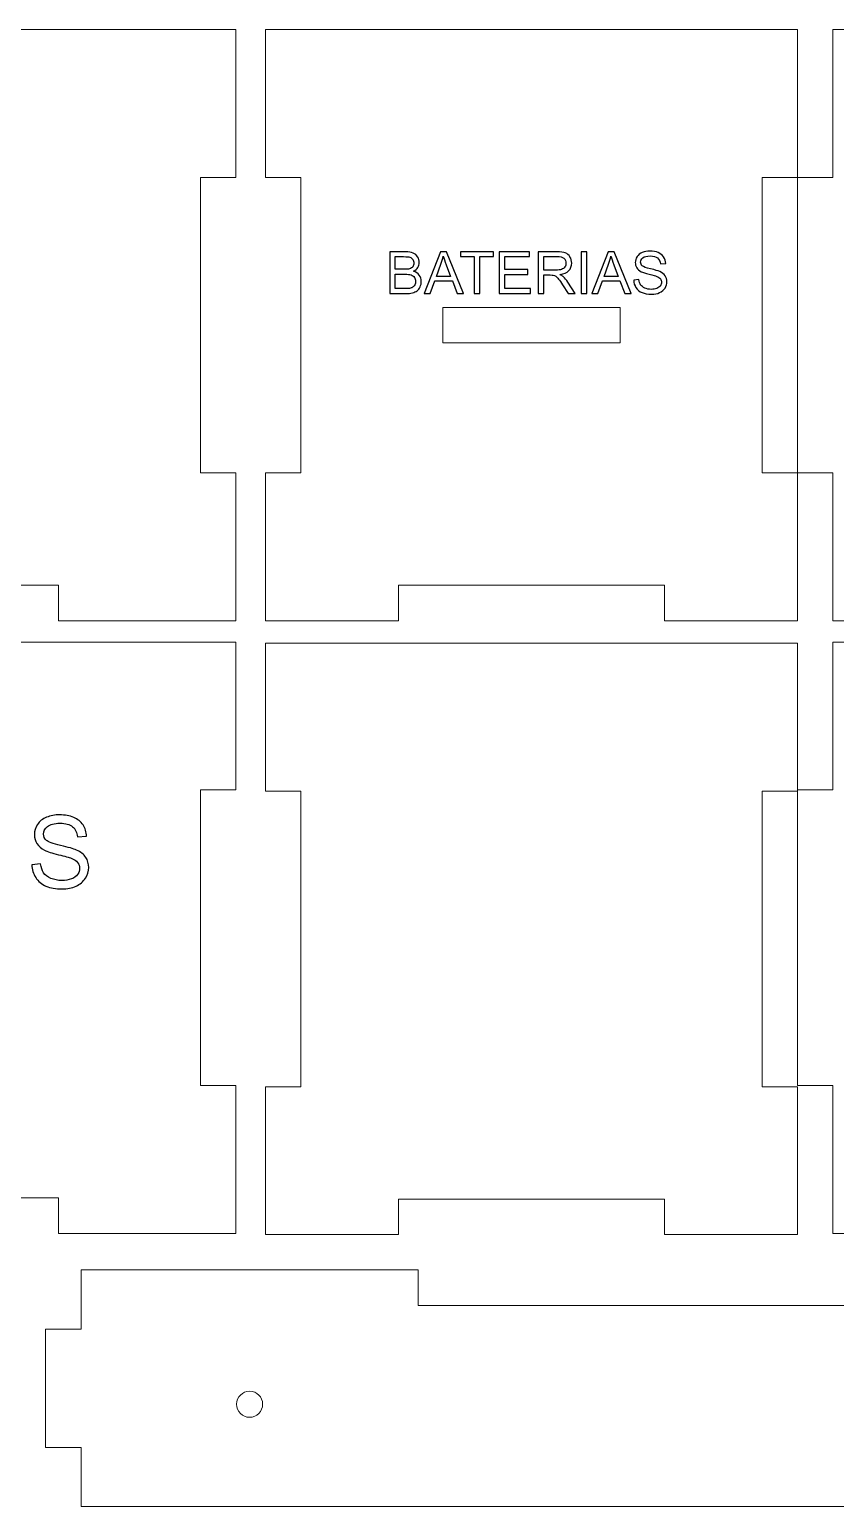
# Model space of a CAD drawing. Header units: millimetres. Extents: x -430 to 298, y -196 to 198.
# Drawn here: x -7 to 61.2, y -194.2 to -69.3 of the extents above; entities that cross this region are included whole.
import ezdxf

# ---------------------------------------------------------------- set-up
doc = ezdxf.new("R2010")
doc.units = ezdxf.units.MM
doc.header["$MEASUREMENT"] = 0
doc.layers.add('Camada 1', color=7, linetype='Continuous')

msp = doc.modelspace()

# ---------------------------------------------------------------- linework, layer by layer
at = {"layer": 'Camada 1', "color": 250, "lineweight": 20}
for points, knots in [([(-49.5146, -69.3231), (-49.5146, -69.3231), (10.4853, -69.3231), (10.4853, -69.3231), (10.4853, -69.3231), (10.4853, -81.8231), (10.4853, -81.8231), (10.4853, -81.8231), (7.4853, -81.8231), (7.4853, -81.8231), (7.4853, -81.8231), (7.4853, -106.8231), (7.4853, -106.8231), (7.4853, -106.8231), (10.4853, -106.8231), (10.4853, -106.8231), (10.4853, -106.8231), (10.4853, -119.3231), (10.4853, -119.3231), (10.4853, -119.3231), (-4.5146, -119.3231), (-4.5146, -119.3231), (-4.5146, -119.3231), (-4.5146, -116.3231), (-4.5146, -116.3231), (-4.5146, -116.3231), (-34.5146, -116.3231), (-34.5146, -116.3231), (-34.5146, -116.3231), (-34.5146, -119.3231), (-34.5146, -119.3231), (-34.5146, -119.3231), (-49.5146, -119.3231), (-49.5146, -119.3231), (-49.5146, -119.3231), (-49.5146, -106.8231), (-49.5146, -106.8231), (-49.5146, -106.8231), (-46.5146, -106.8231), (-46.5146, -106.8231), (-46.5146, -106.8231), (-46.5146, -81.8231), (-46.5146, -81.8231), (-46.5146, -81.8231), (-49.5146, -81.8231), (-49.5146, -81.8231), (-49.5146, -81.8231), (-49.5146, -69.3231), (-49.5146, -69.3231)], [0, 0, 0, 0, 0.0625, 0.0625, 0.0625, 0.125, 0.125, 0.125, 0.1875, 0.1875, 0.1875, 0.25, 0.25, 0.25, 0.3125, 0.3125, 0.3125, 0.375, 0.375, 0.375, 0.4375, 0.4375, 0.4375, 0.5, 0.5, 0.5, 0.5625, 0.5625, 0.5625, 0.625, 0.625, 0.625, 0.6875, 0.6875, 0.6875, 0.75, 0.75, 0.75, 0.8125, 0.8125, 0.8125, 0.875, 0.875, 0.875, 0.9375, 0.9375, 0.9375, 1, 1, 1, 1]), ([(12.9853, -69.3231), (12.9853, -69.3231), (57.9853, -69.3231), (57.9853, -69.3231), (57.9853, -69.3231), (57.9853, -81.8231), (57.9853, -81.8231), (57.9853, -81.8231), (54.9853, -81.8231), (54.9853, -81.8231), (54.9853, -81.8231), (54.9853, -106.8231), (54.9853, -106.8231), (54.9853, -106.8231), (57.9853, -106.8231), (57.9853, -106.8231), (57.9853, -106.8231), (57.9853, -119.3231), (57.9853, -119.3231), (57.9853, -119.3231), (46.7352, -119.3231), (46.7352, -119.3231), (46.7352, -119.3231), (46.7352, -116.3231), (46.7352, -116.3231), (46.7352, -116.3231), (24.2352, -116.3231), (24.2352, -116.3231), (24.2352, -116.3231), (24.2352, -119.3231), (24.2352, -119.3231), (24.2352, -119.3231), (12.9853, -119.3231), (12.9853, -119.3231), (12.9853, -119.3231), (12.9853, -106.8231), (12.9853, -106.8231), (12.9853, -106.8231), (15.9853, -106.8231), (15.9853, -106.8231), (15.9853, -106.8231), (15.9853, -81.8231), (15.9853, -81.8231), (15.9853, -81.8231), (12.9853, -81.8231), (12.9853, -81.8231), (12.9853, -81.8231), (12.9853, -69.3231), (12.9853, -69.3231)], [0, 0, 0, 0, 0.0625, 0.0625, 0.0625, 0.125, 0.125, 0.125, 0.1875, 0.1875, 0.1875, 0.25, 0.25, 0.25, 0.3125, 0.3125, 0.3125, 0.375, 0.375, 0.375, 0.4375, 0.4375, 0.4375, 0.5, 0.5, 0.5, 0.5625, 0.5625, 0.5625, 0.625, 0.625, 0.625, 0.6875, 0.6875, 0.6875, 0.75, 0.75, 0.75, 0.8125, 0.8125, 0.8125, 0.875, 0.875, 0.875, 0.9375, 0.9375, 0.9375, 1, 1, 1, 1]), ([(60.9853, -69.3231), (60.9853, -69.3231), (171.9853, -69.3231), (171.9853, -69.3231), (171.9853, -69.3231), (171.9853, -81.8231), (171.9853, -81.8231), (171.9853, -81.8231), (174.9853, -81.8231), (174.9853, -81.8231), (174.9853, -81.8231), (174.9853, -106.8231), (174.9853, -106.8231), (174.9853, -106.8231), (171.9853, -106.8231), (171.9853, -106.8231), (171.9853, -106.8231), (171.9853, -119.3231), (171.9853, -119.3231), (171.9853, -119.3231), (144.2353, -119.3231), (144.2353, -119.3231), (144.2353, -119.3231), (144.2353, -116.3231), (144.2353, -116.3231), (144.2353, -116.3231), (88.7353, -116.3231), (88.7353, -116.3231), (88.7353, -116.3231), (88.7353, -119.3231), (88.7353, -119.3231), (88.7353, -119.3231), (60.9853, -119.3231), (60.9853, -119.3231), (60.9853, -119.3231), (60.9853, -106.8231), (60.9853, -106.8231), (60.9853, -106.8231), (57.9853, -106.8231), (57.9853, -106.8231), (57.9853, -106.8231), (57.9853, -81.8231), (57.9853, -81.8231), (57.9853, -81.8231), (60.9853, -81.8231), (60.9853, -81.8231), (60.9853, -81.8231), (60.9853, -69.3231), (60.9853, -69.3231)], [0, 0, 0, 0, 0.0625, 0.0625, 0.0625, 0.125, 0.125, 0.125, 0.1875, 0.1875, 0.1875, 0.25, 0.25, 0.25, 0.3125, 0.3125, 0.3125, 0.375, 0.375, 0.375, 0.4375, 0.4375, 0.4375, 0.5, 0.5, 0.5, 0.5625, 0.5625, 0.5625, 0.625, 0.625, 0.625, 0.6875, 0.6875, 0.6875, 0.75, 0.75, 0.75, 0.8125, 0.8125, 0.8125, 0.875, 0.875, 0.875, 0.9375, 0.9375, 0.9375, 1, 1, 1, 1]), ([(27.9853, -92.8231), (27.9853, -92.8231), (42.9853, -92.8231), (42.9853, -92.8231), (42.9853, -92.8231), (42.9853, -95.8231), (42.9853, -95.8231), (42.9853, -95.8231), (27.9853, -95.8231), (27.9853, -95.8231), (27.9853, -95.8231), (27.9853, -92.8231), (27.9853, -92.8231)], [0, 0, 0, 0, 0.25, 0.25, 0.25, 0.5, 0.5, 0.5, 0.75, 0.75, 0.75, 1, 1, 1, 1]), ([(-49.5146, -121.1231), (-49.5146, -121.1231), (10.4853, -121.1231), (10.4853, -121.1231), (10.4853, -121.1231), (10.4853, -133.6231), (10.4853, -133.6231), (10.4853, -133.6231), (7.4853, -133.6231), (7.4853, -133.6231), (7.4853, -133.6231), (7.4853, -158.6231), (7.4853, -158.6231), (7.4853, -158.6231), (10.4853, -158.6231), (10.4853, -158.6231), (10.4853, -158.6231), (10.4853, -171.1231), (10.4853, -171.1231), (10.4853, -171.1231), (-4.5146, -171.1231), (-4.5146, -171.1231), (-4.5146, -171.1231), (-4.5146, -168.1231), (-4.5146, -168.1231), (-4.5146, -168.1231), (-34.5146, -168.1231), (-34.5146, -168.1231), (-34.5146, -168.1231), (-34.5146, -171.1231), (-34.5146, -171.1231), (-34.5146, -171.1231), (-49.5146, -171.1231), (-49.5146, -171.1231), (-49.5146, -171.1231), (-49.5146, -158.6231), (-49.5146, -158.6231), (-49.5146, -158.6231), (-46.5146, -158.6231), (-46.5146, -158.6231), (-46.5146, -158.6231), (-46.5146, -133.6231), (-46.5146, -133.6231), (-46.5146, -133.6231), (-49.5146, -133.6231), (-49.5146, -133.6231), (-49.5146, -133.6231), (-49.5146, -121.1231), (-49.5146, -121.1231)], [0, 0, 0, 0, 0.0625, 0.0625, 0.0625, 0.125, 0.125, 0.125, 0.1875, 0.1875, 0.1875, 0.25, 0.25, 0.25, 0.3125, 0.3125, 0.3125, 0.375, 0.375, 0.375, 0.4375, 0.4375, 0.4375, 0.5, 0.5, 0.5, 0.5625, 0.5625, 0.5625, 0.625, 0.625, 0.625, 0.6875, 0.6875, 0.6875, 0.75, 0.75, 0.75, 0.8125, 0.8125, 0.8125, 0.875, 0.875, 0.875, 0.9375, 0.9375, 0.9375, 1, 1, 1, 1]), ([(60.9853, -121.1231), (60.9853, -121.1231), (171.9853, -121.1231), (171.9853, -121.1231), (171.9853, -121.1231), (171.9853, -133.6231), (171.9853, -133.6231), (171.9853, -133.6231), (174.9853, -133.6231), (174.9853, -133.6231), (174.9853, -133.6231), (174.9853, -158.6231), (174.9853, -158.6231), (174.9853, -158.6231), (171.9853, -158.6231), (171.9853, -158.6231), (171.9853, -158.6231), (171.9853, -171.1231), (171.9853, -171.1231), (171.9853, -171.1231), (144.2353, -171.1231), (144.2353, -171.1231), (144.2353, -171.1231), (144.2353, -168.1231), (144.2353, -168.1231), (144.2353, -168.1231), (88.7353, -168.1231), (88.7353, -168.1231), (88.7353, -168.1231), (88.7353, -171.1231), (88.7353, -171.1231), (88.7353, -171.1231), (60.9853, -171.1231), (60.9853, -171.1231), (60.9853, -171.1231), (60.9853, -158.6231), (60.9853, -158.6231), (60.9853, -158.6231), (57.9853, -158.6231), (57.9853, -158.6231), (57.9853, -158.6231), (57.9853, -133.6231), (57.9853, -133.6231), (57.9853, -133.6231), (60.9853, -133.6231), (60.9853, -133.6231), (60.9853, -133.6231), (60.9853, -121.1231), (60.9853, -121.1231)], [0, 0, 0, 0, 0.0625, 0.0625, 0.0625, 0.125, 0.125, 0.125, 0.1875, 0.1875, 0.1875, 0.25, 0.25, 0.25, 0.3125, 0.3125, 0.3125, 0.375, 0.375, 0.375, 0.4375, 0.4375, 0.4375, 0.5, 0.5, 0.5, 0.5625, 0.5625, 0.5625, 0.625, 0.625, 0.625, 0.6875, 0.6875, 0.6875, 0.75, 0.75, 0.75, 0.8125, 0.8125, 0.8125, 0.875, 0.875, 0.875, 0.9375, 0.9375, 0.9375, 1, 1, 1, 1]), ([(12.9853, -121.2231), (12.9853, -121.2231), (57.9853, -121.2231), (57.9853, -121.2231), (57.9853, -121.2231), (57.9853, -133.7231), (57.9853, -133.7231), (57.9853, -133.7231), (54.9853, -133.7231), (54.9853, -133.7231), (54.9853, -133.7231), (54.9853, -158.7231), (54.9853, -158.7231), (54.9853, -158.7231), (57.9853, -158.7231), (57.9853, -158.7231), (57.9853, -158.7231), (57.9853, -171.2231), (57.9853, -171.2231), (57.9853, -171.2231), (46.7352, -171.2231), (46.7352, -171.2231), (46.7352, -171.2231), (46.7352, -168.2231), (46.7352, -168.2231), (46.7352, -168.2231), (24.2352, -168.2231), (24.2352, -168.2231), (24.2352, -168.2231), (24.2352, -171.2231), (24.2352, -171.2231), (24.2352, -171.2231), (12.9853, -171.2231), (12.9853, -171.2231), (12.9853, -171.2231), (12.9853, -158.7231), (12.9853, -158.7231), (12.9853, -158.7231), (15.9853, -158.7231), (15.9853, -158.7231), (15.9853, -158.7231), (15.9853, -133.7231), (15.9853, -133.7231), (15.9853, -133.7231), (12.9853, -133.7231), (12.9853, -133.7231), (12.9853, -133.7231), (12.9853, -121.2231), (12.9853, -121.2231)], [0, 0, 0, 0, 0.0625, 0.0625, 0.0625, 0.125, 0.125, 0.125, 0.1875, 0.1875, 0.1875, 0.25, 0.25, 0.25, 0.3125, 0.3125, 0.3125, 0.375, 0.375, 0.375, 0.4375, 0.4375, 0.4375, 0.5, 0.5, 0.5, 0.5625, 0.5625, 0.5625, 0.625, 0.625, 0.625, 0.6875, 0.6875, 0.6875, 0.75, 0.75, 0.75, 0.8125, 0.8125, 0.8125, 0.875, 0.875, 0.875, 0.9375, 0.9375, 0.9375, 1, 1, 1, 1]), ([(-2.6011, -194.2195), (-2.6011, -194.2195), (111.3989, -194.2195), (111.3989, -194.2195), (111.3989, -194.2195), (111.3989, -189.2195), (111.3989, -189.2195), (111.3989, -189.2195), (114.3989, -189.2195), (114.3989, -189.2195), (114.3989, -189.2195), (114.3989, -179.2195), (114.3989, -179.2195), (114.3989, -179.2195), (111.3989, -179.2195), (111.3989, -179.2195), (111.3989, -179.2195), (111.3989, -174.2195), (111.3989, -174.2195), (111.3989, -174.2195), (82.8989, -174.2195), (82.8989, -174.2195), (82.8989, -174.2195), (82.8989, -177.2195), (82.8989, -177.2195), (82.8989, -177.2195), (25.8989, -177.2195), (25.8989, -177.2195), (25.8989, -177.2195), (25.8989, -174.2195), (25.8989, -174.2195), (25.8989, -174.2195), (-2.6011, -174.2195), (-2.6011, -174.2195), (-2.6011, -174.2195), (-2.6011, -179.2195), (-2.6011, -179.2195), (-2.6011, -179.2195), (-5.6011, -179.2195), (-5.6011, -179.2195), (-5.6011, -179.2195), (-5.6011, -189.2195), (-5.6011, -189.2195), (-5.6011, -189.2195), (-2.6011, -189.2195), (-2.6011, -189.2195), (-2.6011, -189.2195), (-2.6011, -194.2195), (-2.6011, -194.2195)], [0, 0, 0, 0, 0.0625, 0.0625, 0.0625, 0.125, 0.125, 0.125, 0.1875, 0.1875, 0.1875, 0.25, 0.25, 0.25, 0.3125, 0.3125, 0.3125, 0.375, 0.375, 0.375, 0.4375, 0.4375, 0.4375, 0.5, 0.5, 0.5, 0.5625, 0.5625, 0.5625, 0.625, 0.625, 0.625, 0.6875, 0.6875, 0.6875, 0.75, 0.75, 0.75, 0.8125, 0.8125, 0.8125, 0.875, 0.875, 0.875, 0.9375, 0.9375, 0.9375, 1, 1, 1, 1]), ([(11.6489, -184.4771), (12.2564, -184.4771), (12.7489, -184.9696), (12.7489, -185.5771), (12.7489, -186.1846), (12.2564, -186.6771), (11.6489, -186.6771), (11.0414, -186.6771), (10.5489, -186.1846), (10.5489, -185.5771), (10.5489, -184.9696), (11.0414, -184.4771), (11.6489, -184.4771)], [0, 0, 0, 0, 0.25, 0.25, 0.25, 0.5, 0.5, 0.5, 0.75, 0.75, 0.75, 1, 1, 1, 1])]:
    msp.add_open_spline(points, degree=3, knots=knots, dxfattribs=at)
at = {"layer": 'Camada 1', "color": 250}
for points, knots in [([(23.4985, -91.6499), (23.4985, -91.6499), (23.4985, -88.1137), (23.4985, -88.1137), (23.4985, -88.1137), (24.8254, -88.1137), (24.8254, -88.1137), (25.0954, -88.1137), (25.3119, -88.1491), (25.4757, -88.2207), (25.6387, -88.2923), (25.7663, -88.4026), (25.8585, -88.5516), (25.9515, -88.6998), (25.9976, -88.8554), (25.9976, -89.0183), (25.9976, -89.169), (25.9564, -89.3114), (25.8749, -89.4447), (25.7934, -89.5781), (25.67, -89.6859), (25.5045, -89.7682), (25.7185, -89.8308), (25.8831, -89.9378), (25.9976, -90.0892), (26.1128, -90.2399), (26.1704, -90.4185), (26.1704, -90.6243), (26.1704, -90.7905), (26.135, -90.9445), (26.0651, -91.0869), (25.9951, -91.2293), (25.9087, -91.3388), (25.8058, -91.4161), (25.7029, -91.4927), (25.5737, -91.5511), (25.4189, -91.5906), (25.2633, -91.6301), (25.0732, -91.6499), (24.8476, -91.6499), (24.8476, -91.6499), (23.4985, -91.6499), (23.4985, -91.6499)], [0, 0, 0, 0, 0.07142857, 0.07142857, 0.07142857, 0.14285714, 0.14285714, 0.14285714, 0.21428571, 0.21428571, 0.21428571, 0.28571429, 0.28571429, 0.28571429, 0.35714286, 0.35714286, 0.35714286, 0.42857143, 0.42857143, 0.42857143, 0.5, 0.5, 0.5, 0.57142857, 0.57142857, 0.57142857, 0.64285714, 0.64285714, 0.64285714, 0.71428571, 0.71428571, 0.71428571, 0.78571429, 0.78571429, 0.78571429, 0.85714286, 0.85714286, 0.85714286, 0.92857143, 0.92857143, 0.92857143, 1, 1, 1, 1]), ([(23.9677, -89.6003), (23.9677, -89.6003), (24.7324, -89.6003), (24.7324, -89.6003), (24.9398, -89.6003), (25.0888, -89.5863), (25.1785, -89.5591), (25.2979, -89.5237), (25.3876, -89.4645), (25.4477, -89.3822), (25.5078, -89.2999), (25.5383, -89.197), (25.5383, -89.0727), (25.5383, -88.955), (25.5103, -88.8512), (25.4535, -88.7623), (25.3975, -88.6726), (25.3168, -88.6109), (25.2123, -88.578), (25.1078, -88.545), (24.9283, -88.5286), (24.6748, -88.5286), (24.6748, -88.5286), (23.9677, -88.5286), (23.9677, -88.5286), (23.9677, -88.5286), (23.9677, -89.6003), (23.9677, -89.6003)], [0, 0, 0, 0, 0.11111111, 0.11111111, 0.11111111, 0.22222222, 0.22222222, 0.22222222, 0.33333333, 0.33333333, 0.33333333, 0.44444444, 0.44444444, 0.44444444, 0.55555556, 0.55555556, 0.55555556, 0.66666667, 0.66666667, 0.66666667, 0.77777778, 0.77777778, 0.77777778, 0.88888889, 0.88888889, 0.88888889, 1, 1, 1, 1]), ([(26.4248, -91.6499), (26.4248, -91.6499), (27.7813, -88.1137), (27.7813, -88.1137), (27.7813, -88.1137), (28.2958, -88.1137), (28.2958, -88.1137), (28.2958, -88.1137), (29.7354, -91.6499), (29.7354, -91.6499), (29.7354, -91.6499), (29.2029, -91.6499), (29.2029, -91.6499), (29.2029, -91.6499), (28.7938, -90.5782), (28.7938, -90.5782), (28.7938, -90.5782), (27.3047, -90.5782), (27.3047, -90.5782), (27.3047, -90.5782), (26.9211, -91.6499), (26.9211, -91.6499), (26.9211, -91.6499), (26.4248, -91.6499), (26.4248, -91.6499)], [0, 0, 0, 0, 0.125, 0.125, 0.125, 0.25, 0.25, 0.25, 0.375, 0.375, 0.375, 0.5, 0.5, 0.5, 0.625, 0.625, 0.625, 0.75, 0.75, 0.75, 0.875, 0.875, 0.875, 1, 1, 1, 1]), ([(27.4422, -90.1979), (27.4422, -90.1979), (28.6473, -90.1979), (28.6473, -90.1979), (28.6473, -90.1979), (28.2785, -89.2175), (28.2785, -89.2175), (28.1674, -88.9196), (28.0834, -88.6734), (28.025, -88.4792), (27.9764, -88.7097), (27.9114, -88.936), (27.8299, -89.1599), (27.8299, -89.1599), (27.4422, -90.1979), (27.4422, -90.1979)], [0, 0, 0, 0, 0.2, 0.2, 0.2, 0.4, 0.4, 0.4, 0.6, 0.6, 0.6, 0.8, 0.8, 0.8, 1, 1, 1, 1]), ([(30.6392, -91.6499), (30.6392, -91.6499), (30.6392, -88.5286), (30.6392, -88.5286), (30.6392, -88.5286), (29.4737, -88.5286), (29.4737, -88.5286), (29.4737, -88.5286), (29.4737, -88.1137), (29.4737, -88.1137), (29.4737, -88.1137), (32.274, -88.1137), (32.274, -88.1137), (32.274, -88.1137), (32.274, -88.5286), (32.274, -88.5286), (32.274, -88.5286), (31.1084, -88.5286), (31.1084, -88.5286), (31.1084, -88.5286), (31.1084, -91.6499), (31.1084, -91.6499), (31.1084, -91.6499), (30.6392, -91.6499), (30.6392, -91.6499)], [0, 0, 0, 0, 0.125, 0.125, 0.125, 0.25, 0.25, 0.25, 0.375, 0.375, 0.375, 0.5, 0.5, 0.5, 0.625, 0.625, 0.625, 0.75, 0.75, 0.75, 0.875, 0.875, 0.875, 1, 1, 1, 1]), ([(32.7671, -91.6499), (32.7671, -91.6499), (32.7671, -88.1137), (32.7671, -88.1137), (32.7671, -88.1137), (35.3204, -88.1137), (35.3204, -88.1137), (35.3204, -88.1137), (35.3204, -88.5286), (35.3204, -88.5286), (35.3204, -88.5286), (33.2363, -88.5286), (33.2363, -88.5286), (33.2363, -88.5286), (33.2363, -89.6151), (33.2363, -89.6151), (33.2363, -89.6151), (35.1871, -89.6151), (35.1871, -89.6151), (35.1871, -89.6151), (35.1871, -90.03), (35.1871, -90.03), (35.1871, -90.03), (33.2363, -90.03), (33.2363, -90.03), (33.2363, -90.03), (33.2363, -91.235), (33.2363, -91.235), (33.2363, -91.235), (35.4044, -91.235), (35.4044, -91.235), (35.4044, -91.235), (35.4044, -91.6499), (35.4044, -91.6499), (35.4044, -91.6499), (32.7671, -91.6499), (32.7671, -91.6499)], [0, 0, 0, 0, 0.08333333, 0.08333333, 0.08333333, 0.16666667, 0.16666667, 0.16666667, 0.25, 0.25, 0.25, 0.33333333, 0.33333333, 0.33333333, 0.41666667, 0.41666667, 0.41666667, 0.5, 0.5, 0.5, 0.58333333, 0.58333333, 0.58333333, 0.66666667, 0.66666667, 0.66666667, 0.75, 0.75, 0.75, 0.83333333, 0.83333333, 0.83333333, 0.91666667, 0.91666667, 0.91666667, 1, 1, 1, 1]), ([(36.0613, -91.6499), (36.0613, -91.6499), (36.0613, -88.1137), (36.0613, -88.1137), (36.0613, -88.1137), (37.6285, -88.1137), (37.6285, -88.1137), (37.9438, -88.1137), (38.1833, -88.1458), (38.3471, -88.2092), (38.5109, -88.2726), (38.6418, -88.3845), (38.7397, -88.545), (38.8377, -88.7056), (38.8863, -88.8833), (38.8863, -89.0776), (38.8863, -89.3287), (38.8048, -89.5402), (38.6426, -89.7122), (38.4805, -89.8843), (38.2302, -89.9929), (37.8911, -90.0399), (38.0154, -90.0991), (38.1092, -90.1584), (38.1734, -90.216), (38.3101, -90.3411), (38.4393, -90.4983), (38.5603, -90.6868), (38.5603, -90.6868), (39.1719, -91.6499), (39.1719, -91.6499), (39.1719, -91.6499), (38.5875, -91.6499), (38.5875, -91.6499), (38.5875, -91.6499), (38.1199, -90.914), (38.1199, -90.914), (37.9841, -90.7008), (37.8713, -90.5387), (37.7833, -90.4259), (37.6944, -90.3131), (37.6153, -90.2349), (37.5454, -90.1897), (37.4762, -90.1452), (37.4046, -90.1139), (37.3322, -90.0958), (37.2795, -90.0851), (37.1931, -90.0794), (37.0721, -90.0794), (37.0721, -90.0794), (36.5305, -90.0794), (36.5305, -90.0794), (36.5305, -90.0794), (36.5305, -91.6499), (36.5305, -91.6499), (36.5305, -91.6499), (36.0613, -91.6499), (36.0613, -91.6499)], [0, 0, 0, 0, 0.05263158, 0.05263158, 0.05263158, 0.10526316, 0.10526316, 0.10526316, 0.15789474, 0.15789474, 0.15789474, 0.21052632, 0.21052632, 0.21052632, 0.26315789, 0.26315789, 0.26315789, 0.31578947, 0.31578947, 0.31578947, 0.36842105, 0.36842105, 0.36842105, 0.42105263, 0.42105263, 0.42105263, 0.47368421, 0.47368421, 0.47368421, 0.52631579, 0.52631579, 0.52631579, 0.57894737, 0.57894737, 0.57894737, 0.63157895, 0.63157895, 0.63157895, 0.68421053, 0.68421053, 0.68421053, 0.73684211, 0.73684211, 0.73684211, 0.78947368, 0.78947368, 0.78947368, 0.84210526, 0.84210526, 0.84210526, 0.89473684, 0.89473684, 0.89473684, 0.94736842, 0.94736842, 0.94736842, 1, 1, 1, 1]), ([(36.5305, -89.6744), (36.5305, -89.6744), (37.5347, -89.6744), (37.5347, -89.6744), (37.7487, -89.6744), (37.915, -89.6522), (38.0351, -89.6077), (38.1553, -89.5641), (38.2467, -89.4933), (38.3084, -89.3953), (38.371, -89.2982), (38.4023, -89.1928), (38.4023, -89.0784), (38.4023, -88.9113), (38.3422, -88.773), (38.2212, -88.6652), (38.1002, -88.5574), (37.9092, -88.5039), (37.6483, -88.5039), (37.6483, -88.5039), (36.5305, -88.5039), (36.5305, -88.5039), (36.5305, -88.5039), (36.5305, -89.6744), (36.5305, -89.6744)], [0, 0, 0, 0, 0.125, 0.125, 0.125, 0.25, 0.25, 0.25, 0.375, 0.375, 0.375, 0.5, 0.5, 0.5, 0.625, 0.625, 0.625, 0.75, 0.75, 0.75, 0.875, 0.875, 0.875, 1, 1, 1, 1]), ([(39.697, -91.6499), (39.697, -91.6499), (39.697, -88.1137), (39.697, -88.1137), (39.697, -88.1137), (40.1662, -88.1137), (40.1662, -88.1137), (40.1662, -88.1137), (40.1662, -91.6499), (40.1662, -91.6499), (40.1662, -91.6499), (39.697, -91.6499), (39.697, -91.6499)], [0, 0, 0, 0, 0.25, 0.25, 0.25, 0.5, 0.5, 0.5, 0.75, 0.75, 0.75, 1, 1, 1, 1]), ([(40.6025, -91.6499), (40.6025, -91.6499), (41.959, -88.1137), (41.959, -88.1137), (41.959, -88.1137), (42.4735, -88.1137), (42.4735, -88.1137), (42.4735, -88.1137), (43.9131, -91.6499), (43.9131, -91.6499), (43.9131, -91.6499), (43.3806, -91.6499), (43.3806, -91.6499), (43.3806, -91.6499), (42.9715, -90.5782), (42.9715, -90.5782), (42.9715, -90.5782), (41.4824, -90.5782), (41.4824, -90.5782), (41.4824, -90.5782), (41.0988, -91.6499), (41.0988, -91.6499), (41.0988, -91.6499), (40.6025, -91.6499), (40.6025, -91.6499)], [0, 0, 0, 0, 0.125, 0.125, 0.125, 0.25, 0.25, 0.25, 0.375, 0.375, 0.375, 0.5, 0.5, 0.5, 0.625, 0.625, 0.625, 0.75, 0.75, 0.75, 0.875, 0.875, 0.875, 1, 1, 1, 1]), ([(41.6199, -90.1979), (41.6199, -90.1979), (42.825, -90.1979), (42.825, -90.1979), (42.825, -90.1979), (42.4562, -89.2175), (42.4562, -89.2175), (42.3451, -88.9196), (42.2611, -88.6734), (42.2027, -88.4792), (42.1541, -88.7097), (42.0891, -88.936), (42.0076, -89.1599), (42.0076, -89.1599), (41.6199, -90.1979), (41.6199, -90.1979)], [0, 0, 0, 0, 0.2, 0.2, 0.2, 0.4, 0.4, 0.4, 0.6, 0.6, 0.6, 0.8, 0.8, 0.8, 1, 1, 1, 1]), ([(44.1313, -90.514), (44.1313, -90.514), (44.5708, -90.4745), (44.5708, -90.4745), (44.5914, -90.6523), (44.64, -90.798), (44.7165, -90.9124), (44.7931, -91.026), (44.9116, -91.1182), (45.0721, -91.1889), (45.2326, -91.2589), (45.4137, -91.2943), (45.6146, -91.2943), (45.7932, -91.2943), (45.9504, -91.268), (46.087, -91.2145), (46.2237, -91.161), (46.3249, -91.0877), (46.3916, -90.9947), (46.4583, -90.9017), (46.492, -90.8004), (46.492, -90.6918), (46.492, -90.5815), (46.4599, -90.4852), (46.3957, -90.402), (46.3315, -90.3197), (46.2253, -90.2506), (46.0772, -90.1938), (45.9825, -90.1576), (45.7726, -90.0999), (45.4475, -90.0217), (45.1223, -89.9435), (44.8952, -89.8703), (44.7651, -89.8011), (44.5964, -89.7122), (44.4712, -89.6019), (44.3889, -89.4711), (44.3058, -89.3402), (44.2646, -89.1928), (44.2646, -89.0307), (44.2646, -88.8512), (44.3157, -88.6842), (44.4169, -88.5294), (44.5182, -88.3738), (44.6655, -88.2561), (44.8606, -88.1755), (45.0548, -88.0948), (45.2713, -88.0545), (45.5092, -88.0545), (45.771, -88.0545), (46.0023, -88.0964), (46.2023, -88.1812), (46.4023, -88.2652), (46.5562, -88.3895), (46.6641, -88.5541), (46.7719, -88.7179), (46.8295, -88.9039), (46.8377, -89.1114), (46.8377, -89.1114), (46.3883, -89.1459), (46.3883, -89.1459), (46.3644, -88.9229), (46.283, -88.7541), (46.1438, -88.6405), (46.0047, -88.5261), (45.799, -88.4693), (45.5273, -88.4693), (45.2442, -88.4693), (45.0376, -88.5212), (44.9083, -88.6249), (44.7791, -88.7286), (44.7141, -88.8537), (44.7141, -89.0002), (44.7141, -89.127), (44.7602, -89.2315), (44.8515, -89.3138), (44.9421, -89.3953), (45.1767, -89.4801), (45.557, -89.5657), (45.9372, -89.6522), (46.1982, -89.7271), (46.3398, -89.7913), (46.5447, -89.8859), (46.697, -90.0053), (46.7949, -90.151), (46.8929, -90.2958), (46.9415, -90.4629), (46.9415, -90.6523), (46.9415, -90.8408), (46.888, -91.0169), (46.7801, -91.1832), (46.6723, -91.3495), (46.5184, -91.4787), (46.3167, -91.5709), (46.115, -91.6631), (45.8887, -91.7092), (45.636, -91.7092), (45.3166, -91.7092), (45.0491, -91.6622), (44.8334, -91.5692), (44.6169, -91.4762), (44.4482, -91.3363), (44.3255, -91.1486), (44.2021, -90.9618), (44.1379, -90.7502), (44.1313, -90.514)], [0, 0, 0, 0, 0.02857143, 0.02857143, 0.02857143, 0.05714286, 0.05714286, 0.05714286, 0.08571429, 0.08571429, 0.08571429, 0.11428571, 0.11428571, 0.11428571, 0.14285714, 0.14285714, 0.14285714, 0.17142857, 0.17142857, 0.17142857, 0.2, 0.2, 0.2, 0.22857143, 0.22857143, 0.22857143, 0.25714286, 0.25714286, 0.25714286, 0.28571429, 0.28571429, 0.28571429, 0.31428571, 0.31428571, 0.31428571, 0.34285714, 0.34285714, 0.34285714, 0.37142857, 0.37142857, 0.37142857, 0.4, 0.4, 0.4, 0.42857143, 0.42857143, 0.42857143, 0.45714286, 0.45714286, 0.45714286, 0.48571429, 0.48571429, 0.48571429, 0.51428571, 0.51428571, 0.51428571, 0.54285714, 0.54285714, 0.54285714, 0.57142857, 0.57142857, 0.57142857, 0.6, 0.6, 0.6, 0.62857143, 0.62857143, 0.62857143, 0.65714286, 0.65714286, 0.65714286, 0.68571429, 0.68571429, 0.68571429, 0.71428571, 0.71428571, 0.71428571, 0.74285714, 0.74285714, 0.74285714, 0.77142857, 0.77142857, 0.77142857, 0.8, 0.8, 0.8, 0.82857143, 0.82857143, 0.82857143, 0.85714286, 0.85714286, 0.85714286, 0.88571429, 0.88571429, 0.88571429, 0.91428571, 0.91428571, 0.91428571, 0.94285714, 0.94285714, 0.94285714, 0.97142857, 0.97142857, 0.97142857, 1, 1, 1, 1]), ([(23.9677, -91.235), (23.9677, -91.235), (24.8485, -91.235), (24.8485, -91.235), (24.9999, -91.235), (25.1061, -91.2293), (25.1678, -91.2178), (25.2749, -91.1988), (25.3654, -91.1667), (25.4378, -91.1214), (25.5103, -91.0762), (25.5695, -91.0103), (25.6165, -90.9239), (25.6634, -90.8375), (25.6864, -90.7379), (25.6864, -90.6251), (25.6864, -90.4926), (25.6527, -90.3782), (25.5844, -90.2802), (25.5169, -90.1823), (25.423, -90.1139), (25.3028, -90.0744), (25.1835, -90.0349), (25.0106, -90.0152), (24.7859, -90.0152), (24.7859, -90.0152), (23.9677, -90.0152), (23.9677, -90.0152), (23.9677, -90.0152), (23.9677, -91.235), (23.9677, -91.235)], [0, 0, 0, 0, 0.1, 0.1, 0.1, 0.2, 0.2, 0.2, 0.3, 0.3, 0.3, 0.4, 0.4, 0.4, 0.5, 0.5, 0.5, 0.6, 0.6, 0.6, 0.7, 0.7, 0.7, 0.8, 0.8, 0.8, 0.9, 0.9, 0.9, 1, 1, 1, 1]), ([(-6.7754, -139.9492), (-6.7754, -139.9492), (-6.0219, -139.8814), (-6.0219, -139.8814), (-5.9866, -140.1862), (-5.9034, -140.436), (-5.7721, -140.6322), (-5.6409, -140.8269), (-5.4377, -140.9849), (-5.1625, -141.1063), (-4.8874, -141.2262), (-4.5769, -141.2869), (-4.2326, -141.2869), (-3.9264, -141.2869), (-3.6569, -141.2417), (-3.4227, -141.15), (-3.1884, -141.0583), (-3.0149, -140.9327), (-2.9006, -140.7733), (-2.7863, -140.6138), (-2.7284, -140.4402), (-2.7284, -140.254), (-2.7284, -140.0649), (-2.7834, -139.8998), (-2.8935, -139.7573), (-3.0036, -139.6162), (-3.1856, -139.4976), (-3.4396, -139.4003), (-3.6019, -139.3382), (-3.9617, -139.2394), (-4.5191, -139.1053), (-5.0765, -138.9713), (-5.4659, -138.8457), (-5.6889, -138.7272), (-5.9782, -138.5748), (-6.1927, -138.3857), (-6.3338, -138.1613), (-6.4763, -137.937), (-6.5468, -137.6844), (-6.5468, -137.4064), (-6.5468, -137.0988), (-6.4593, -136.8123), (-6.2858, -136.547), (-6.1122, -136.2803), (-5.8596, -136.0785), (-5.5252, -135.9402), (-5.1922, -135.802), (-4.8211, -135.7328), (-4.4133, -135.7328), (-3.9645, -135.7328), (-3.568, -135.8048), (-3.2251, -135.9501), (-2.8822, -136.0941), (-2.6183, -136.3071), (-2.4335, -136.5894), (-2.2486, -136.8702), (-2.1499, -137.1891), (-2.1357, -137.5447), (-2.1357, -137.5447), (-2.9062, -137.6039), (-2.9062, -137.6039), (-2.9471, -137.2215), (-3.0868, -136.9322), (-3.3253, -136.7375), (-3.5638, -136.5414), (-3.9165, -136.444), (-4.3822, -136.444), (-4.8676, -136.444), (-5.2218, -136.5329), (-5.4434, -136.7107), (-5.6649, -136.8885), (-5.7764, -137.103), (-5.7764, -137.3542), (-5.7764, -137.5715), (-5.6974, -137.7507), (-5.5407, -137.8918), (-5.3855, -138.0315), (-4.9833, -138.1768), (-4.3314, -138.3236), (-3.6795, -138.4718), (-3.2322, -138.6002), (-2.9895, -138.7102), (-2.6381, -138.8725), (-2.377, -139.0771), (-2.2091, -139.3269), (-2.0412, -139.5752), (-1.9579, -139.8617), (-1.9579, -140.1862), (-1.9579, -140.5094), (-2.0497, -140.8114), (-2.2345, -141.0964), (-2.4194, -141.3814), (-2.6832, -141.603), (-3.029, -141.761), (-3.3747, -141.9191), (-3.7627, -141.9981), (-4.1959, -141.9981), (-4.7435, -141.9981), (-5.2021, -141.9177), (-5.5718, -141.7582), (-5.9429, -141.5988), (-6.2322, -141.3589), (-6.4424, -141.0371), (-6.6541, -140.7168), (-6.7641, -140.3542), (-6.7754, -139.9492)], [0, 0, 0, 0, 0.02857143, 0.02857143, 0.02857143, 0.05714286, 0.05714286, 0.05714286, 0.08571429, 0.08571429, 0.08571429, 0.11428571, 0.11428571, 0.11428571, 0.14285714, 0.14285714, 0.14285714, 0.17142857, 0.17142857, 0.17142857, 0.2, 0.2, 0.2, 0.22857143, 0.22857143, 0.22857143, 0.25714286, 0.25714286, 0.25714286, 0.28571429, 0.28571429, 0.28571429, 0.31428571, 0.31428571, 0.31428571, 0.34285714, 0.34285714, 0.34285714, 0.37142857, 0.37142857, 0.37142857, 0.4, 0.4, 0.4, 0.42857143, 0.42857143, 0.42857143, 0.45714286, 0.45714286, 0.45714286, 0.48571429, 0.48571429, 0.48571429, 0.51428571, 0.51428571, 0.51428571, 0.54285714, 0.54285714, 0.54285714, 0.57142857, 0.57142857, 0.57142857, 0.6, 0.6, 0.6, 0.62857143, 0.62857143, 0.62857143, 0.65714286, 0.65714286, 0.65714286, 0.68571429, 0.68571429, 0.68571429, 0.71428571, 0.71428571, 0.71428571, 0.74285714, 0.74285714, 0.74285714, 0.77142857, 0.77142857, 0.77142857, 0.8, 0.8, 0.8, 0.82857143, 0.82857143, 0.82857143, 0.85714286, 0.85714286, 0.85714286, 0.88571429, 0.88571429, 0.88571429, 0.91428571, 0.91428571, 0.91428571, 0.94285714, 0.94285714, 0.94285714, 0.97142857, 0.97142857, 0.97142857, 1, 1, 1, 1])]:
    msp.add_open_spline(points, degree=3, knots=knots, dxfattribs=at)
at = {"layer": 'Camada 1', "color": 250, "lineweight": 9}
for points, knots in [([(23.4985, -91.6499), (23.4985, -91.6499), (23.4985, -88.1137), (23.4985, -88.1137), (23.4985, -88.1137), (24.8254, -88.1137), (24.8254, -88.1137), (25.0954, -88.1137), (25.3119, -88.1491), (25.4757, -88.2207), (25.6387, -88.2923), (25.7663, -88.4026), (25.8585, -88.5516), (25.9515, -88.6998), (25.9976, -88.8554), (25.9976, -89.0183), (25.9976, -89.169), (25.9564, -89.3114), (25.8749, -89.4447), (25.7934, -89.5781), (25.67, -89.6859), (25.5045, -89.7682), (25.7185, -89.8308), (25.8831, -89.9378), (25.9976, -90.0892), (26.1128, -90.2399), (26.1704, -90.4185), (26.1704, -90.6243), (26.1704, -90.7905), (26.135, -90.9445), (26.0651, -91.0869), (25.9951, -91.2293), (25.9087, -91.3388), (25.8058, -91.4161), (25.7029, -91.4927), (25.5737, -91.5511), (25.4189, -91.5906), (25.2633, -91.6301), (25.0732, -91.6499), (24.8476, -91.6499), (24.8476, -91.6499), (23.4985, -91.6499), (23.4985, -91.6499)], [0, 0, 0, 0, 0.07142857, 0.07142857, 0.07142857, 0.14285714, 0.14285714, 0.14285714, 0.21428571, 0.21428571, 0.21428571, 0.28571429, 0.28571429, 0.28571429, 0.35714286, 0.35714286, 0.35714286, 0.42857143, 0.42857143, 0.42857143, 0.5, 0.5, 0.5, 0.57142857, 0.57142857, 0.57142857, 0.64285714, 0.64285714, 0.64285714, 0.71428571, 0.71428571, 0.71428571, 0.78571429, 0.78571429, 0.78571429, 0.85714286, 0.85714286, 0.85714286, 0.92857143, 0.92857143, 0.92857143, 1, 1, 1, 1]), ([(23.9677, -89.6003), (23.9677, -89.6003), (24.7324, -89.6003), (24.7324, -89.6003), (24.9398, -89.6003), (25.0888, -89.5863), (25.1785, -89.5591), (25.2979, -89.5237), (25.3876, -89.4645), (25.4477, -89.3822), (25.5078, -89.2999), (25.5383, -89.197), (25.5383, -89.0727), (25.5383, -88.955), (25.5103, -88.8512), (25.4535, -88.7623), (25.3975, -88.6726), (25.3168, -88.6109), (25.2123, -88.578), (25.1078, -88.545), (24.9283, -88.5286), (24.6748, -88.5286), (24.6748, -88.5286), (23.9677, -88.5286), (23.9677, -88.5286), (23.9677, -88.5286), (23.9677, -89.6003), (23.9677, -89.6003)], [0, 0, 0, 0, 0.11111111, 0.11111111, 0.11111111, 0.22222222, 0.22222222, 0.22222222, 0.33333333, 0.33333333, 0.33333333, 0.44444444, 0.44444444, 0.44444444, 0.55555556, 0.55555556, 0.55555556, 0.66666667, 0.66666667, 0.66666667, 0.77777778, 0.77777778, 0.77777778, 0.88888889, 0.88888889, 0.88888889, 1, 1, 1, 1]), ([(26.4248, -91.6499), (26.4248, -91.6499), (27.7813, -88.1137), (27.7813, -88.1137), (27.7813, -88.1137), (28.2958, -88.1137), (28.2958, -88.1137), (28.2958, -88.1137), (29.7354, -91.6499), (29.7354, -91.6499), (29.7354, -91.6499), (29.2029, -91.6499), (29.2029, -91.6499), (29.2029, -91.6499), (28.7938, -90.5782), (28.7938, -90.5782), (28.7938, -90.5782), (27.3047, -90.5782), (27.3047, -90.5782), (27.3047, -90.5782), (26.9211, -91.6499), (26.9211, -91.6499), (26.9211, -91.6499), (26.4248, -91.6499), (26.4248, -91.6499)], [0, 0, 0, 0, 0.125, 0.125, 0.125, 0.25, 0.25, 0.25, 0.375, 0.375, 0.375, 0.5, 0.5, 0.5, 0.625, 0.625, 0.625, 0.75, 0.75, 0.75, 0.875, 0.875, 0.875, 1, 1, 1, 1]), ([(27.4422, -90.1979), (27.4422, -90.1979), (28.6473, -90.1979), (28.6473, -90.1979), (28.6473, -90.1979), (28.2785, -89.2175), (28.2785, -89.2175), (28.1674, -88.9196), (28.0834, -88.6734), (28.025, -88.4792), (27.9764, -88.7097), (27.9114, -88.936), (27.8299, -89.1599), (27.8299, -89.1599), (27.4422, -90.1979), (27.4422, -90.1979)], [0, 0, 0, 0, 0.2, 0.2, 0.2, 0.4, 0.4, 0.4, 0.6, 0.6, 0.6, 0.8, 0.8, 0.8, 1, 1, 1, 1]), ([(30.6392, -91.6499), (30.6392, -91.6499), (30.6392, -88.5286), (30.6392, -88.5286), (30.6392, -88.5286), (29.4737, -88.5286), (29.4737, -88.5286), (29.4737, -88.5286), (29.4737, -88.1137), (29.4737, -88.1137), (29.4737, -88.1137), (32.274, -88.1137), (32.274, -88.1137), (32.274, -88.1137), (32.274, -88.5286), (32.274, -88.5286), (32.274, -88.5286), (31.1084, -88.5286), (31.1084, -88.5286), (31.1084, -88.5286), (31.1084, -91.6499), (31.1084, -91.6499), (31.1084, -91.6499), (30.6392, -91.6499), (30.6392, -91.6499)], [0, 0, 0, 0, 0.125, 0.125, 0.125, 0.25, 0.25, 0.25, 0.375, 0.375, 0.375, 0.5, 0.5, 0.5, 0.625, 0.625, 0.625, 0.75, 0.75, 0.75, 0.875, 0.875, 0.875, 1, 1, 1, 1]), ([(32.7671, -91.6499), (32.7671, -91.6499), (32.7671, -88.1137), (32.7671, -88.1137), (32.7671, -88.1137), (35.3204, -88.1137), (35.3204, -88.1137), (35.3204, -88.1137), (35.3204, -88.5286), (35.3204, -88.5286), (35.3204, -88.5286), (33.2363, -88.5286), (33.2363, -88.5286), (33.2363, -88.5286), (33.2363, -89.6151), (33.2363, -89.6151), (33.2363, -89.6151), (35.1871, -89.6151), (35.1871, -89.6151), (35.1871, -89.6151), (35.1871, -90.03), (35.1871, -90.03), (35.1871, -90.03), (33.2363, -90.03), (33.2363, -90.03), (33.2363, -90.03), (33.2363, -91.235), (33.2363, -91.235), (33.2363, -91.235), (35.4044, -91.235), (35.4044, -91.235), (35.4044, -91.235), (35.4044, -91.6499), (35.4044, -91.6499), (35.4044, -91.6499), (32.7671, -91.6499), (32.7671, -91.6499)], [0, 0, 0, 0, 0.08333333, 0.08333333, 0.08333333, 0.16666667, 0.16666667, 0.16666667, 0.25, 0.25, 0.25, 0.33333333, 0.33333333, 0.33333333, 0.41666667, 0.41666667, 0.41666667, 0.5, 0.5, 0.5, 0.58333333, 0.58333333, 0.58333333, 0.66666667, 0.66666667, 0.66666667, 0.75, 0.75, 0.75, 0.83333333, 0.83333333, 0.83333333, 0.91666667, 0.91666667, 0.91666667, 1, 1, 1, 1]), ([(36.0613, -91.6499), (36.0613, -91.6499), (36.0613, -88.1137), (36.0613, -88.1137), (36.0613, -88.1137), (37.6285, -88.1137), (37.6285, -88.1137), (37.9438, -88.1137), (38.1833, -88.1458), (38.3471, -88.2092), (38.5109, -88.2726), (38.6418, -88.3845), (38.7397, -88.545), (38.8377, -88.7056), (38.8863, -88.8833), (38.8863, -89.0776), (38.8863, -89.3287), (38.8048, -89.5402), (38.6426, -89.7122), (38.4805, -89.8843), (38.2302, -89.9929), (37.8911, -90.0399), (38.0154, -90.0991), (38.1092, -90.1584), (38.1734, -90.216), (38.3101, -90.3411), (38.4393, -90.4983), (38.5603, -90.6868), (38.5603, -90.6868), (39.1719, -91.6499), (39.1719, -91.6499), (39.1719, -91.6499), (38.5875, -91.6499), (38.5875, -91.6499), (38.5875, -91.6499), (38.1199, -90.914), (38.1199, -90.914), (37.9841, -90.7008), (37.8713, -90.5387), (37.7833, -90.4259), (37.6944, -90.3131), (37.6153, -90.2349), (37.5454, -90.1897), (37.4762, -90.1452), (37.4046, -90.1139), (37.3322, -90.0958), (37.2795, -90.0851), (37.1931, -90.0794), (37.0721, -90.0794), (37.0721, -90.0794), (36.5305, -90.0794), (36.5305, -90.0794), (36.5305, -90.0794), (36.5305, -91.6499), (36.5305, -91.6499), (36.5305, -91.6499), (36.0613, -91.6499), (36.0613, -91.6499)], [0, 0, 0, 0, 0.05263158, 0.05263158, 0.05263158, 0.10526316, 0.10526316, 0.10526316, 0.15789474, 0.15789474, 0.15789474, 0.21052632, 0.21052632, 0.21052632, 0.26315789, 0.26315789, 0.26315789, 0.31578947, 0.31578947, 0.31578947, 0.36842105, 0.36842105, 0.36842105, 0.42105263, 0.42105263, 0.42105263, 0.47368421, 0.47368421, 0.47368421, 0.52631579, 0.52631579, 0.52631579, 0.57894737, 0.57894737, 0.57894737, 0.63157895, 0.63157895, 0.63157895, 0.68421053, 0.68421053, 0.68421053, 0.73684211, 0.73684211, 0.73684211, 0.78947368, 0.78947368, 0.78947368, 0.84210526, 0.84210526, 0.84210526, 0.89473684, 0.89473684, 0.89473684, 0.94736842, 0.94736842, 0.94736842, 1, 1, 1, 1]), ([(36.5305, -89.6744), (36.5305, -89.6744), (37.5347, -89.6744), (37.5347, -89.6744), (37.7487, -89.6744), (37.915, -89.6522), (38.0351, -89.6077), (38.1553, -89.5641), (38.2467, -89.4933), (38.3084, -89.3953), (38.371, -89.2982), (38.4023, -89.1928), (38.4023, -89.0784), (38.4023, -88.9113), (38.3422, -88.773), (38.2212, -88.6652), (38.1002, -88.5574), (37.9092, -88.5039), (37.6483, -88.5039), (37.6483, -88.5039), (36.5305, -88.5039), (36.5305, -88.5039), (36.5305, -88.5039), (36.5305, -89.6744), (36.5305, -89.6744)], [0, 0, 0, 0, 0.125, 0.125, 0.125, 0.25, 0.25, 0.25, 0.375, 0.375, 0.375, 0.5, 0.5, 0.5, 0.625, 0.625, 0.625, 0.75, 0.75, 0.75, 0.875, 0.875, 0.875, 1, 1, 1, 1]), ([(39.697, -91.6499), (39.697, -91.6499), (39.697, -88.1137), (39.697, -88.1137), (39.697, -88.1137), (40.1662, -88.1137), (40.1662, -88.1137), (40.1662, -88.1137), (40.1662, -91.6499), (40.1662, -91.6499), (40.1662, -91.6499), (39.697, -91.6499), (39.697, -91.6499)], [0, 0, 0, 0, 0.25, 0.25, 0.25, 0.5, 0.5, 0.5, 0.75, 0.75, 0.75, 1, 1, 1, 1]), ([(40.6025, -91.6499), (40.6025, -91.6499), (41.959, -88.1137), (41.959, -88.1137), (41.959, -88.1137), (42.4735, -88.1137), (42.4735, -88.1137), (42.4735, -88.1137), (43.9131, -91.6499), (43.9131, -91.6499), (43.9131, -91.6499), (43.3806, -91.6499), (43.3806, -91.6499), (43.3806, -91.6499), (42.9715, -90.5782), (42.9715, -90.5782), (42.9715, -90.5782), (41.4824, -90.5782), (41.4824, -90.5782), (41.4824, -90.5782), (41.0988, -91.6499), (41.0988, -91.6499), (41.0988, -91.6499), (40.6025, -91.6499), (40.6025, -91.6499)], [0, 0, 0, 0, 0.125, 0.125, 0.125, 0.25, 0.25, 0.25, 0.375, 0.375, 0.375, 0.5, 0.5, 0.5, 0.625, 0.625, 0.625, 0.75, 0.75, 0.75, 0.875, 0.875, 0.875, 1, 1, 1, 1]), ([(41.6199, -90.1979), (41.6199, -90.1979), (42.825, -90.1979), (42.825, -90.1979), (42.825, -90.1979), (42.4562, -89.2175), (42.4562, -89.2175), (42.3451, -88.9196), (42.2611, -88.6734), (42.2027, -88.4792), (42.1541, -88.7097), (42.0891, -88.936), (42.0076, -89.1599), (42.0076, -89.1599), (41.6199, -90.1979), (41.6199, -90.1979)], [0, 0, 0, 0, 0.2, 0.2, 0.2, 0.4, 0.4, 0.4, 0.6, 0.6, 0.6, 0.8, 0.8, 0.8, 1, 1, 1, 1]), ([(44.1313, -90.514), (44.1313, -90.514), (44.5708, -90.4745), (44.5708, -90.4745), (44.5914, -90.6523), (44.64, -90.798), (44.7165, -90.9124), (44.7931, -91.026), (44.9116, -91.1182), (45.0721, -91.1889), (45.2326, -91.2589), (45.4137, -91.2943), (45.6146, -91.2943), (45.7932, -91.2943), (45.9504, -91.268), (46.087, -91.2145), (46.2237, -91.161), (46.3249, -91.0877), (46.3916, -90.9947), (46.4583, -90.9017), (46.492, -90.8004), (46.492, -90.6918), (46.492, -90.5815), (46.4599, -90.4852), (46.3957, -90.402), (46.3315, -90.3197), (46.2253, -90.2506), (46.0772, -90.1938), (45.9825, -90.1576), (45.7726, -90.0999), (45.4475, -90.0217), (45.1223, -89.9435), (44.8952, -89.8703), (44.7651, -89.8011), (44.5964, -89.7122), (44.4712, -89.6019), (44.3889, -89.4711), (44.3058, -89.3402), (44.2646, -89.1928), (44.2646, -89.0307), (44.2646, -88.8512), (44.3157, -88.6842), (44.4169, -88.5294), (44.5182, -88.3738), (44.6655, -88.2561), (44.8606, -88.1755), (45.0548, -88.0948), (45.2713, -88.0545), (45.5092, -88.0545), (45.771, -88.0545), (46.0023, -88.0964), (46.2023, -88.1812), (46.4023, -88.2652), (46.5562, -88.3895), (46.6641, -88.5541), (46.7719, -88.7179), (46.8295, -88.9039), (46.8377, -89.1114), (46.8377, -89.1114), (46.3883, -89.1459), (46.3883, -89.1459), (46.3644, -88.9229), (46.283, -88.7541), (46.1438, -88.6405), (46.0047, -88.5261), (45.799, -88.4693), (45.5273, -88.4693), (45.2442, -88.4693), (45.0376, -88.5212), (44.9083, -88.6249), (44.7791, -88.7286), (44.7141, -88.8537), (44.7141, -89.0002), (44.7141, -89.127), (44.7602, -89.2315), (44.8515, -89.3138), (44.9421, -89.3953), (45.1767, -89.4801), (45.557, -89.5657), (45.9372, -89.6522), (46.1982, -89.7271), (46.3398, -89.7913), (46.5447, -89.8859), (46.697, -90.0053), (46.7949, -90.151), (46.8929, -90.2958), (46.9415, -90.4629), (46.9415, -90.6523), (46.9415, -90.8408), (46.888, -91.0169), (46.7801, -91.1832), (46.6723, -91.3495), (46.5184, -91.4787), (46.3167, -91.5709), (46.115, -91.6631), (45.8887, -91.7092), (45.636, -91.7092), (45.3166, -91.7092), (45.0491, -91.6622), (44.8334, -91.5692), (44.6169, -91.4762), (44.4482, -91.3363), (44.3255, -91.1486), (44.2021, -90.9618), (44.1379, -90.7502), (44.1313, -90.514)], [0, 0, 0, 0, 0.02857143, 0.02857143, 0.02857143, 0.05714286, 0.05714286, 0.05714286, 0.08571429, 0.08571429, 0.08571429, 0.11428571, 0.11428571, 0.11428571, 0.14285714, 0.14285714, 0.14285714, 0.17142857, 0.17142857, 0.17142857, 0.2, 0.2, 0.2, 0.22857143, 0.22857143, 0.22857143, 0.25714286, 0.25714286, 0.25714286, 0.28571429, 0.28571429, 0.28571429, 0.31428571, 0.31428571, 0.31428571, 0.34285714, 0.34285714, 0.34285714, 0.37142857, 0.37142857, 0.37142857, 0.4, 0.4, 0.4, 0.42857143, 0.42857143, 0.42857143, 0.45714286, 0.45714286, 0.45714286, 0.48571429, 0.48571429, 0.48571429, 0.51428571, 0.51428571, 0.51428571, 0.54285714, 0.54285714, 0.54285714, 0.57142857, 0.57142857, 0.57142857, 0.6, 0.6, 0.6, 0.62857143, 0.62857143, 0.62857143, 0.65714286, 0.65714286, 0.65714286, 0.68571429, 0.68571429, 0.68571429, 0.71428571, 0.71428571, 0.71428571, 0.74285714, 0.74285714, 0.74285714, 0.77142857, 0.77142857, 0.77142857, 0.8, 0.8, 0.8, 0.82857143, 0.82857143, 0.82857143, 0.85714286, 0.85714286, 0.85714286, 0.88571429, 0.88571429, 0.88571429, 0.91428571, 0.91428571, 0.91428571, 0.94285714, 0.94285714, 0.94285714, 0.97142857, 0.97142857, 0.97142857, 1, 1, 1, 1]), ([(23.9677, -91.235), (23.9677, -91.235), (24.8485, -91.235), (24.8485, -91.235), (24.9999, -91.235), (25.1061, -91.2293), (25.1678, -91.2178), (25.2749, -91.1988), (25.3654, -91.1667), (25.4378, -91.1214), (25.5103, -91.0762), (25.5695, -91.0103), (25.6165, -90.9239), (25.6634, -90.8375), (25.6864, -90.7379), (25.6864, -90.6251), (25.6864, -90.4926), (25.6527, -90.3782), (25.5844, -90.2802), (25.5169, -90.1823), (25.423, -90.1139), (25.3028, -90.0744), (25.1835, -90.0349), (25.0106, -90.0152), (24.7859, -90.0152), (24.7859, -90.0152), (23.9677, -90.0152), (23.9677, -90.0152), (23.9677, -90.0152), (23.9677, -91.235), (23.9677, -91.235)], [0, 0, 0, 0, 0.1, 0.1, 0.1, 0.2, 0.2, 0.2, 0.3, 0.3, 0.3, 0.4, 0.4, 0.4, 0.5, 0.5, 0.5, 0.6, 0.6, 0.6, 0.7, 0.7, 0.7, 0.8, 0.8, 0.8, 0.9, 0.9, 0.9, 1, 1, 1, 1]), ([(-6.7754, -139.9492), (-6.7754, -139.9492), (-6.0219, -139.8814), (-6.0219, -139.8814), (-5.9866, -140.1862), (-5.9034, -140.436), (-5.7721, -140.6322), (-5.6409, -140.8269), (-5.4377, -140.9849), (-5.1625, -141.1063), (-4.8874, -141.2262), (-4.5769, -141.2869), (-4.2326, -141.2869), (-3.9264, -141.2869), (-3.6569, -141.2417), (-3.4227, -141.15), (-3.1884, -141.0583), (-3.0149, -140.9327), (-2.9006, -140.7733), (-2.7863, -140.6138), (-2.7284, -140.4402), (-2.7284, -140.254), (-2.7284, -140.0649), (-2.7834, -139.8998), (-2.8935, -139.7573), (-3.0036, -139.6162), (-3.1856, -139.4976), (-3.4396, -139.4003), (-3.6019, -139.3382), (-3.9617, -139.2394), (-4.5191, -139.1053), (-5.0765, -138.9713), (-5.4659, -138.8457), (-5.6889, -138.7272), (-5.9782, -138.5748), (-6.1927, -138.3857), (-6.3338, -138.1613), (-6.4763, -137.937), (-6.5468, -137.6844), (-6.5468, -137.4064), (-6.5468, -137.0988), (-6.4593, -136.8123), (-6.2858, -136.547), (-6.1122, -136.2803), (-5.8596, -136.0785), (-5.5252, -135.9402), (-5.1922, -135.802), (-4.8211, -135.7328), (-4.4133, -135.7328), (-3.9645, -135.7328), (-3.568, -135.8048), (-3.2251, -135.9501), (-2.8822, -136.0941), (-2.6183, -136.3071), (-2.4335, -136.5894), (-2.2486, -136.8702), (-2.1499, -137.1891), (-2.1357, -137.5447), (-2.1357, -137.5447), (-2.9062, -137.6039), (-2.9062, -137.6039), (-2.9471, -137.2215), (-3.0868, -136.9322), (-3.3253, -136.7375), (-3.5638, -136.5414), (-3.9165, -136.444), (-4.3822, -136.444), (-4.8676, -136.444), (-5.2218, -136.5329), (-5.4434, -136.7107), (-5.6649, -136.8885), (-5.7764, -137.103), (-5.7764, -137.3542), (-5.7764, -137.5715), (-5.6974, -137.7507), (-5.5407, -137.8918), (-5.3855, -138.0315), (-4.9833, -138.1768), (-4.3314, -138.3236), (-3.6795, -138.4718), (-3.2322, -138.6002), (-2.9895, -138.7102), (-2.6381, -138.8725), (-2.377, -139.0771), (-2.2091, -139.3269), (-2.0412, -139.5752), (-1.9579, -139.8617), (-1.9579, -140.1862), (-1.9579, -140.5094), (-2.0497, -140.8114), (-2.2345, -141.0964), (-2.4194, -141.3814), (-2.6832, -141.603), (-3.029, -141.761), (-3.3747, -141.9191), (-3.7627, -141.9981), (-4.1959, -141.9981), (-4.7435, -141.9981), (-5.2021, -141.9177), (-5.5718, -141.7582), (-5.9429, -141.5988), (-6.2322, -141.3589), (-6.4424, -141.0371), (-6.6541, -140.7168), (-6.7641, -140.3542), (-6.7754, -139.9492)], [0, 0, 0, 0, 0.02857143, 0.02857143, 0.02857143, 0.05714286, 0.05714286, 0.05714286, 0.08571429, 0.08571429, 0.08571429, 0.11428571, 0.11428571, 0.11428571, 0.14285714, 0.14285714, 0.14285714, 0.17142857, 0.17142857, 0.17142857, 0.2, 0.2, 0.2, 0.22857143, 0.22857143, 0.22857143, 0.25714286, 0.25714286, 0.25714286, 0.28571429, 0.28571429, 0.28571429, 0.31428571, 0.31428571, 0.31428571, 0.34285714, 0.34285714, 0.34285714, 0.37142857, 0.37142857, 0.37142857, 0.4, 0.4, 0.4, 0.42857143, 0.42857143, 0.42857143, 0.45714286, 0.45714286, 0.45714286, 0.48571429, 0.48571429, 0.48571429, 0.51428571, 0.51428571, 0.51428571, 0.54285714, 0.54285714, 0.54285714, 0.57142857, 0.57142857, 0.57142857, 0.6, 0.6, 0.6, 0.62857143, 0.62857143, 0.62857143, 0.65714286, 0.65714286, 0.65714286, 0.68571429, 0.68571429, 0.68571429, 0.71428571, 0.71428571, 0.71428571, 0.74285714, 0.74285714, 0.74285714, 0.77142857, 0.77142857, 0.77142857, 0.8, 0.8, 0.8, 0.82857143, 0.82857143, 0.82857143, 0.85714286, 0.85714286, 0.85714286, 0.88571429, 0.88571429, 0.88571429, 0.91428571, 0.91428571, 0.91428571, 0.94285714, 0.94285714, 0.94285714, 0.97142857, 0.97142857, 0.97142857, 1, 1, 1, 1])]:
    msp.add_open_spline(points, degree=3, knots=knots, dxfattribs=at)

doc.saveas('drawing.dxf')
